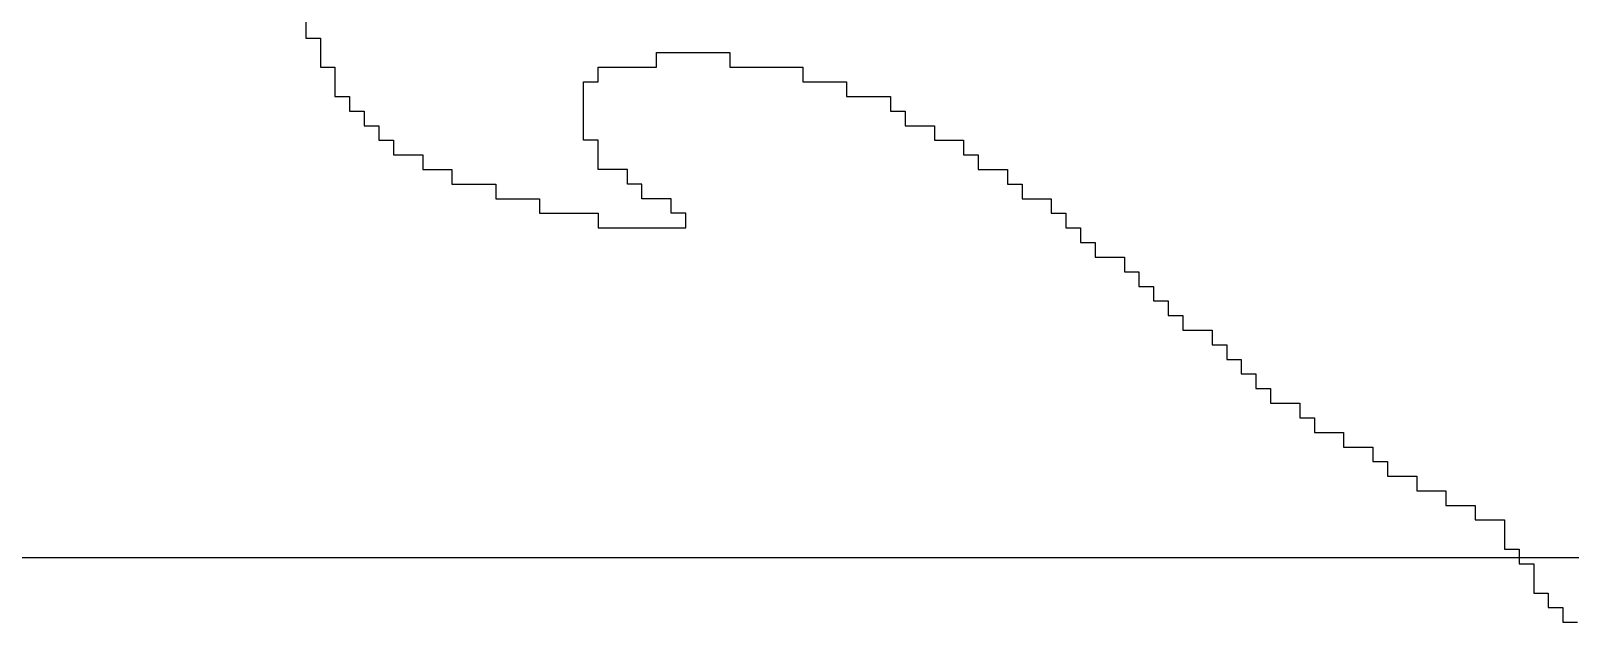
# Model space of a CAD drawing. Header units: inches. Extents: x -0.1 to 45, y 0.5 to 34.4.
# Drawn here: x 36.814 to 38.481, y 26.221 to 26.862 of the extents above; entities that cross this region are included whole.
import ezdxf

# ---------------------------------------------------------------- set-up
doc = ezdxf.new("R2010")
doc.units = ezdxf.units.IN

msp = doc.modelspace()

# ---------------------------------------------------------------- linework, layer by layer
for p, q in [((37.1117, 26.9173), (37.1117, 26.854)), ((37.1117, 26.854), (37.1275, 26.854)), ((37.1275, 26.854), (37.1275, 26.8224)), ((37.4916, 26.8224), (37.4916, 26.8382)), ((37.4916, 26.8382), (37.5707, 26.8382)), ((37.5707, 26.8382), (37.5707, 26.8224)), ((37.1275, 26.8224), (37.1433, 26.8224)), ((37.1433, 26.8224), (37.1433, 26.7907)), ((37.4283, 26.8065), (37.4283, 26.8224)), ((37.4283, 26.8224), (37.4916, 26.8224)), ((37.5707, 26.8224), (37.6499, 26.8224)), ((37.6499, 26.8224), (37.6499, 26.8065)), ((37.4124, 26.7432), (37.4124, 26.8065)), ((37.4124, 26.8065), (37.4283, 26.8065)), ((37.6499, 26.8065), (37.6973, 26.8065)), ((37.6973, 26.8065), (37.6973, 26.7907)), ((37.1433, 26.7907), (37.1592, 26.7907)), ((37.1592, 26.7907), (37.1592, 26.7749)), ((37.6973, 26.7907), (37.7448, 26.7907)), ((37.7448, 26.7907), (37.7448, 26.7749)), ((37.1592, 26.7749), (37.175, 26.7749)), ((37.175, 26.7749), (37.175, 26.759)), ((37.7448, 26.7749), (37.7606, 26.7749)), ((37.7606, 26.7749), (37.7606, 26.759)), ((37.175, 26.759), (37.1908, 26.759)), ((37.1908, 26.759), (37.1908, 26.7432)), ((37.7606, 26.759), (37.7923, 26.759)), ((37.7923, 26.759), (37.7923, 26.7432)), ((37.1908, 26.7432), (37.2067, 26.7432)), ((37.2067, 26.7432), (37.2067, 26.7274)), ((37.4283, 26.7432), (37.4124, 26.7432)), ((37.4283, 26.7116), (37.4283, 26.7432)), ((37.7923, 26.7432), (37.824, 26.7432)), ((37.824, 26.7432), (37.824, 26.7274)), ((37.2067, 26.7274), (37.2383, 26.7274)), ((37.2383, 26.7274), (37.2383, 26.7116)), ((37.824, 26.7274), (37.8398, 26.7274)), ((37.8398, 26.7274), (37.8398, 26.7116)), ((37.2383, 26.7116), (37.27, 26.7116)), ((37.27, 26.7116), (37.27, 26.6957)), ((37.4599, 26.7116), (37.4283, 26.7116)), ((37.4599, 26.6957), (37.4599, 26.7116)), ((37.8398, 26.7116), (37.8714, 26.7116)), ((37.8714, 26.7116), (37.8714, 26.6957)), ((37.27, 26.6957), (37.3175, 26.6957)), ((37.3175, 26.6957), (37.3175, 26.6799)), ((37.4757, 26.6957), (37.4599, 26.6957)), ((37.4757, 26.6799), (37.4757, 26.6957)), ((37.8714, 26.6957), (37.8873, 26.6957)), ((37.8873, 26.6957), (37.8873, 26.6799)), ((37.3175, 26.6799), (37.3649, 26.6799)), ((37.3649, 26.6799), (37.3649, 26.6641)), ((37.5074, 26.6799), (37.4757, 26.6799)), ((37.5074, 26.6641), (37.5074, 26.6799)), ((37.8873, 26.6799), (37.9189, 26.6799)), ((37.9189, 26.6799), (37.9189, 26.6641)), ((37.3649, 26.6641), (37.4283, 26.6641)), ((37.4283, 26.6641), (37.4283, 26.6482)), ((37.5232, 26.6641), (37.5074, 26.6641)), ((37.5232, 26.6482), (37.5232, 26.6641)), ((37.9189, 26.6641), (37.9348, 26.6641)), ((37.9348, 26.6641), (37.9348, 26.6482)), ((37.4283, 26.6482), (37.5232, 26.6482)), ((37.9348, 26.6482), (37.9506, 26.6482)), ((37.9506, 26.6482), (37.9506, 26.6324)), ((37.9506, 26.6324), (37.9664, 26.6324)), ((37.9664, 26.6324), (37.9664, 26.6166)), ((37.9664, 26.6166), (37.9981, 26.6166)), ((37.9981, 26.6166), (37.9981, 26.6008)), ((37.9981, 26.6008), (38.0139, 26.6008)), ((38.0139, 26.6008), (38.0139, 26.5849)), ((38.0139, 26.5849), (38.0297, 26.5849)), ((38.0297, 26.5849), (38.0297, 26.5691)), ((38.0297, 26.5691), (38.0456, 26.5691)), ((38.0456, 26.5691), (38.0456, 26.5533)), ((38.0456, 26.5533), (38.0614, 26.5533)), ((38.0614, 26.5533), (38.0614, 26.5374)), ((38.0614, 26.5374), (38.093, 26.5374)), ((38.093, 26.5374), (38.093, 26.5216)), ((38.093, 26.5216), (38.1089, 26.5216)), ((38.1089, 26.5216), (38.1089, 26.5058)), ((38.1089, 26.5058), (38.1247, 26.5058)), ((38.1247, 26.5058), (38.1247, 26.49)), ((38.1247, 26.49), (38.1405, 26.49)), ((38.1405, 26.49), (38.1405, 26.4741)), ((38.1405, 26.4741), (38.1564, 26.4741)), ((38.1564, 26.4741), (38.1564, 26.4583)), ((38.1564, 26.4583), (38.188, 26.4583)), ((38.188, 26.4583), (38.188, 26.4425)), ((38.188, 26.4425), (38.2038, 26.4425)), ((38.2038, 26.4425), (38.2038, 26.4266)), ((38.2038, 26.4266), (38.2355, 26.4266)), ((38.2355, 26.4266), (38.2355, 26.4108)), ((38.2355, 26.4108), (38.2672, 26.4108)), ((38.2672, 26.4108), (38.2672, 26.395)), ((38.2672, 26.395), (38.283, 26.395)), ((38.283, 26.395), (38.283, 26.3792)), ((38.283, 26.3792), (38.3146, 26.3792)), ((38.3146, 26.3792), (38.3146, 26.3633)), ((38.3146, 26.3633), (38.3463, 26.3633)), ((38.3463, 26.3633), (38.3463, 26.3475)), ((38.3463, 26.3475), (38.378, 26.3475)), ((38.378, 26.3475), (38.378, 26.3317)), ((38.378, 26.3317), (38.4096, 26.3317)), ((38.4096, 26.3317), (38.4096, 26.3)), ((44.9302, 26.2907), (26.9302, 26.2907)), ((38.4096, 26.3), (38.4254, 26.3)), ((38.4254, 26.3), (38.4254, 26.2842)), ((38.4254, 26.2842), (38.4413, 26.2842)), ((38.4413, 26.2842), (38.4413, 26.2525)), ((38.4413, 26.2525), (38.4571, 26.2525)), ((38.4571, 26.2525), (38.4571, 26.2367)), ((38.4571, 26.2367), (38.4729, 26.2367)), ((38.4729, 26.2367), (38.4729, 26.2209)), ((38.4729, 26.2209), (38.4887, 26.2209))]:
    msp.add_line(p, q)

doc.saveas('drawing.dxf')
